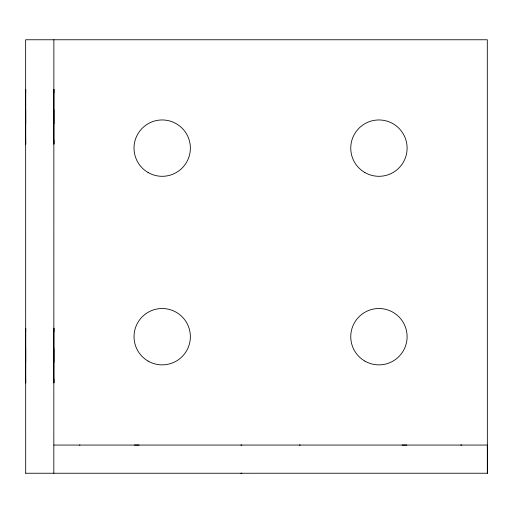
<?xml version="1.0" encoding="UTF-8"?>
<svg xmlns="http://www.w3.org/2000/svg" width="513" height="513" viewBox="0 0 513 513"><rect width="100%" height="100%" fill="white"/><g stroke="black" fill="none" stroke-linecap="round" stroke-linejoin="round"><path stroke-width="0.77" d="M25.695 140.35L25.695 144.012L25.695 89.39L25.701 93.052M53.871 331.898L53.871 328.237L53.871 382.858L53.871 379.197M53.871 445.06L487.35 445.06L487.35 473.236L487.305 39.764L25.65 39.764L25.695 473.236M53.827 473.243L53.871 39.758M300.278 445.06L299.265 445.06M79.374 445.053L79.957 445.053M134.419 445.06L139.055 445.06M402.121 445.06L406.764 445.06M460.764 445.053L461.777 445.053M25.65 473.243L487.35 473.236M241.886 445.06L240.873 445.06M241.886 473.236L240.873 473.236M53.871 93.052L53.871 89.39L53.871 144.012L53.871 140.35M53.871 109.635L53.878 123.768M53.871 348.481L53.878 362.614M25.695 109.635L25.701 123.768M25.701 331.898L25.695 328.237L25.695 382.858L25.695 379.197M25.695 348.481L25.701 362.614M364.846 172.535A28.177 28.177 0 0 0 407.11 148.135A28.177 28.177 0 0 0 364.846 123.729A28.177 28.177 0 0 0 364.846 172.535M148.11 172.535A28.177 28.177 0 0 0 190.374 148.135A28.177 28.177 0 0 0 148.11 123.729A28.177 28.177 0 0 0 148.11 172.535M148.11 361.094A28.177 28.177 0 0 0 190.374 336.695A28.177 28.177 0 0 0 148.11 312.295A28.177 28.177 0 0 0 148.11 361.094M364.846 361.094A28.177 28.177 0 0 0 407.11 336.695A28.177 28.177 0 0 0 364.846 312.295A28.177 28.177 0 0 0 364.846 361.094"/></g></svg>
